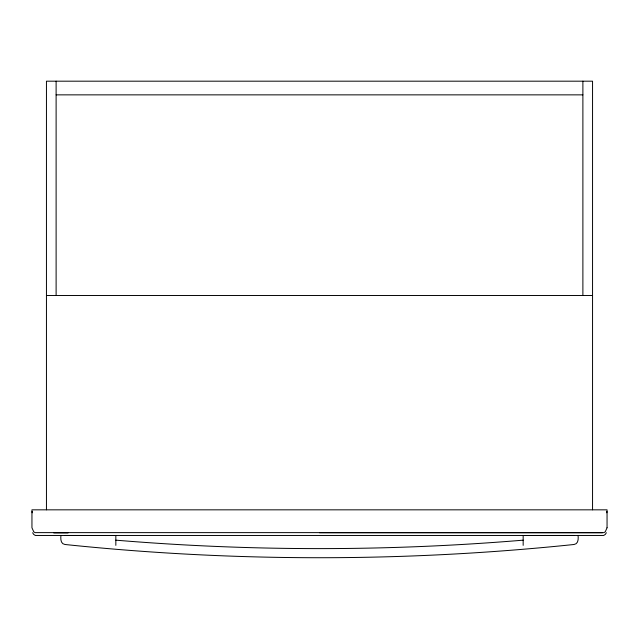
<?xml version="1.0" encoding="UTF-8"?>
<svg xmlns="http://www.w3.org/2000/svg" width="639" height="639" viewBox="0 0 639 639"><rect width="100%" height="100%" fill="white"/><g stroke="black" fill="none" stroke-linecap="round" stroke-linejoin="round"><path stroke-width="0.96" d="M606.363 532.742L605.317 534.396L603.663 535.466L35.337 535.466L33.683 534.396L32.637 532.742M523.165 540.163C387.689 551.425 251.311 551.425 115.835 540.163M56.112 94.86L582.888 94.86M46.447 295.506L592.553 295.506M31.95 511.607L32.565 511.607M606.435 511.607L607.05 511.607M31.95 512.67L32.565 512.67M606.435 512.67L607.05 512.67M319.5 532.742L602.521 532.742M53.78 532.926L68.069 532.926M64.922 535.466L115.835 535.482L115.835 545.363M574.078 535.466L523.165 535.482L523.165 545.363M592.553 509.834L592.553 81.185L46.447 81.185L46.447 509.834M582.888 81.185L582.888 295.498M578.055 535.466C578.455 538.797 578.415 543.933 574.078 544.484C404.958 562.136 234.042 562.136 64.922 544.484C60.585 543.933 60.545 538.797 60.945 535.466M56.112 81.185L56.112 295.354M607.05 527.766L605.277 531.768L603.959 532.63L35.041 532.63L33.723 531.768L31.95 527.766L31.95 509.834L607.05 509.834L607.05 527.766"/></g></svg>
